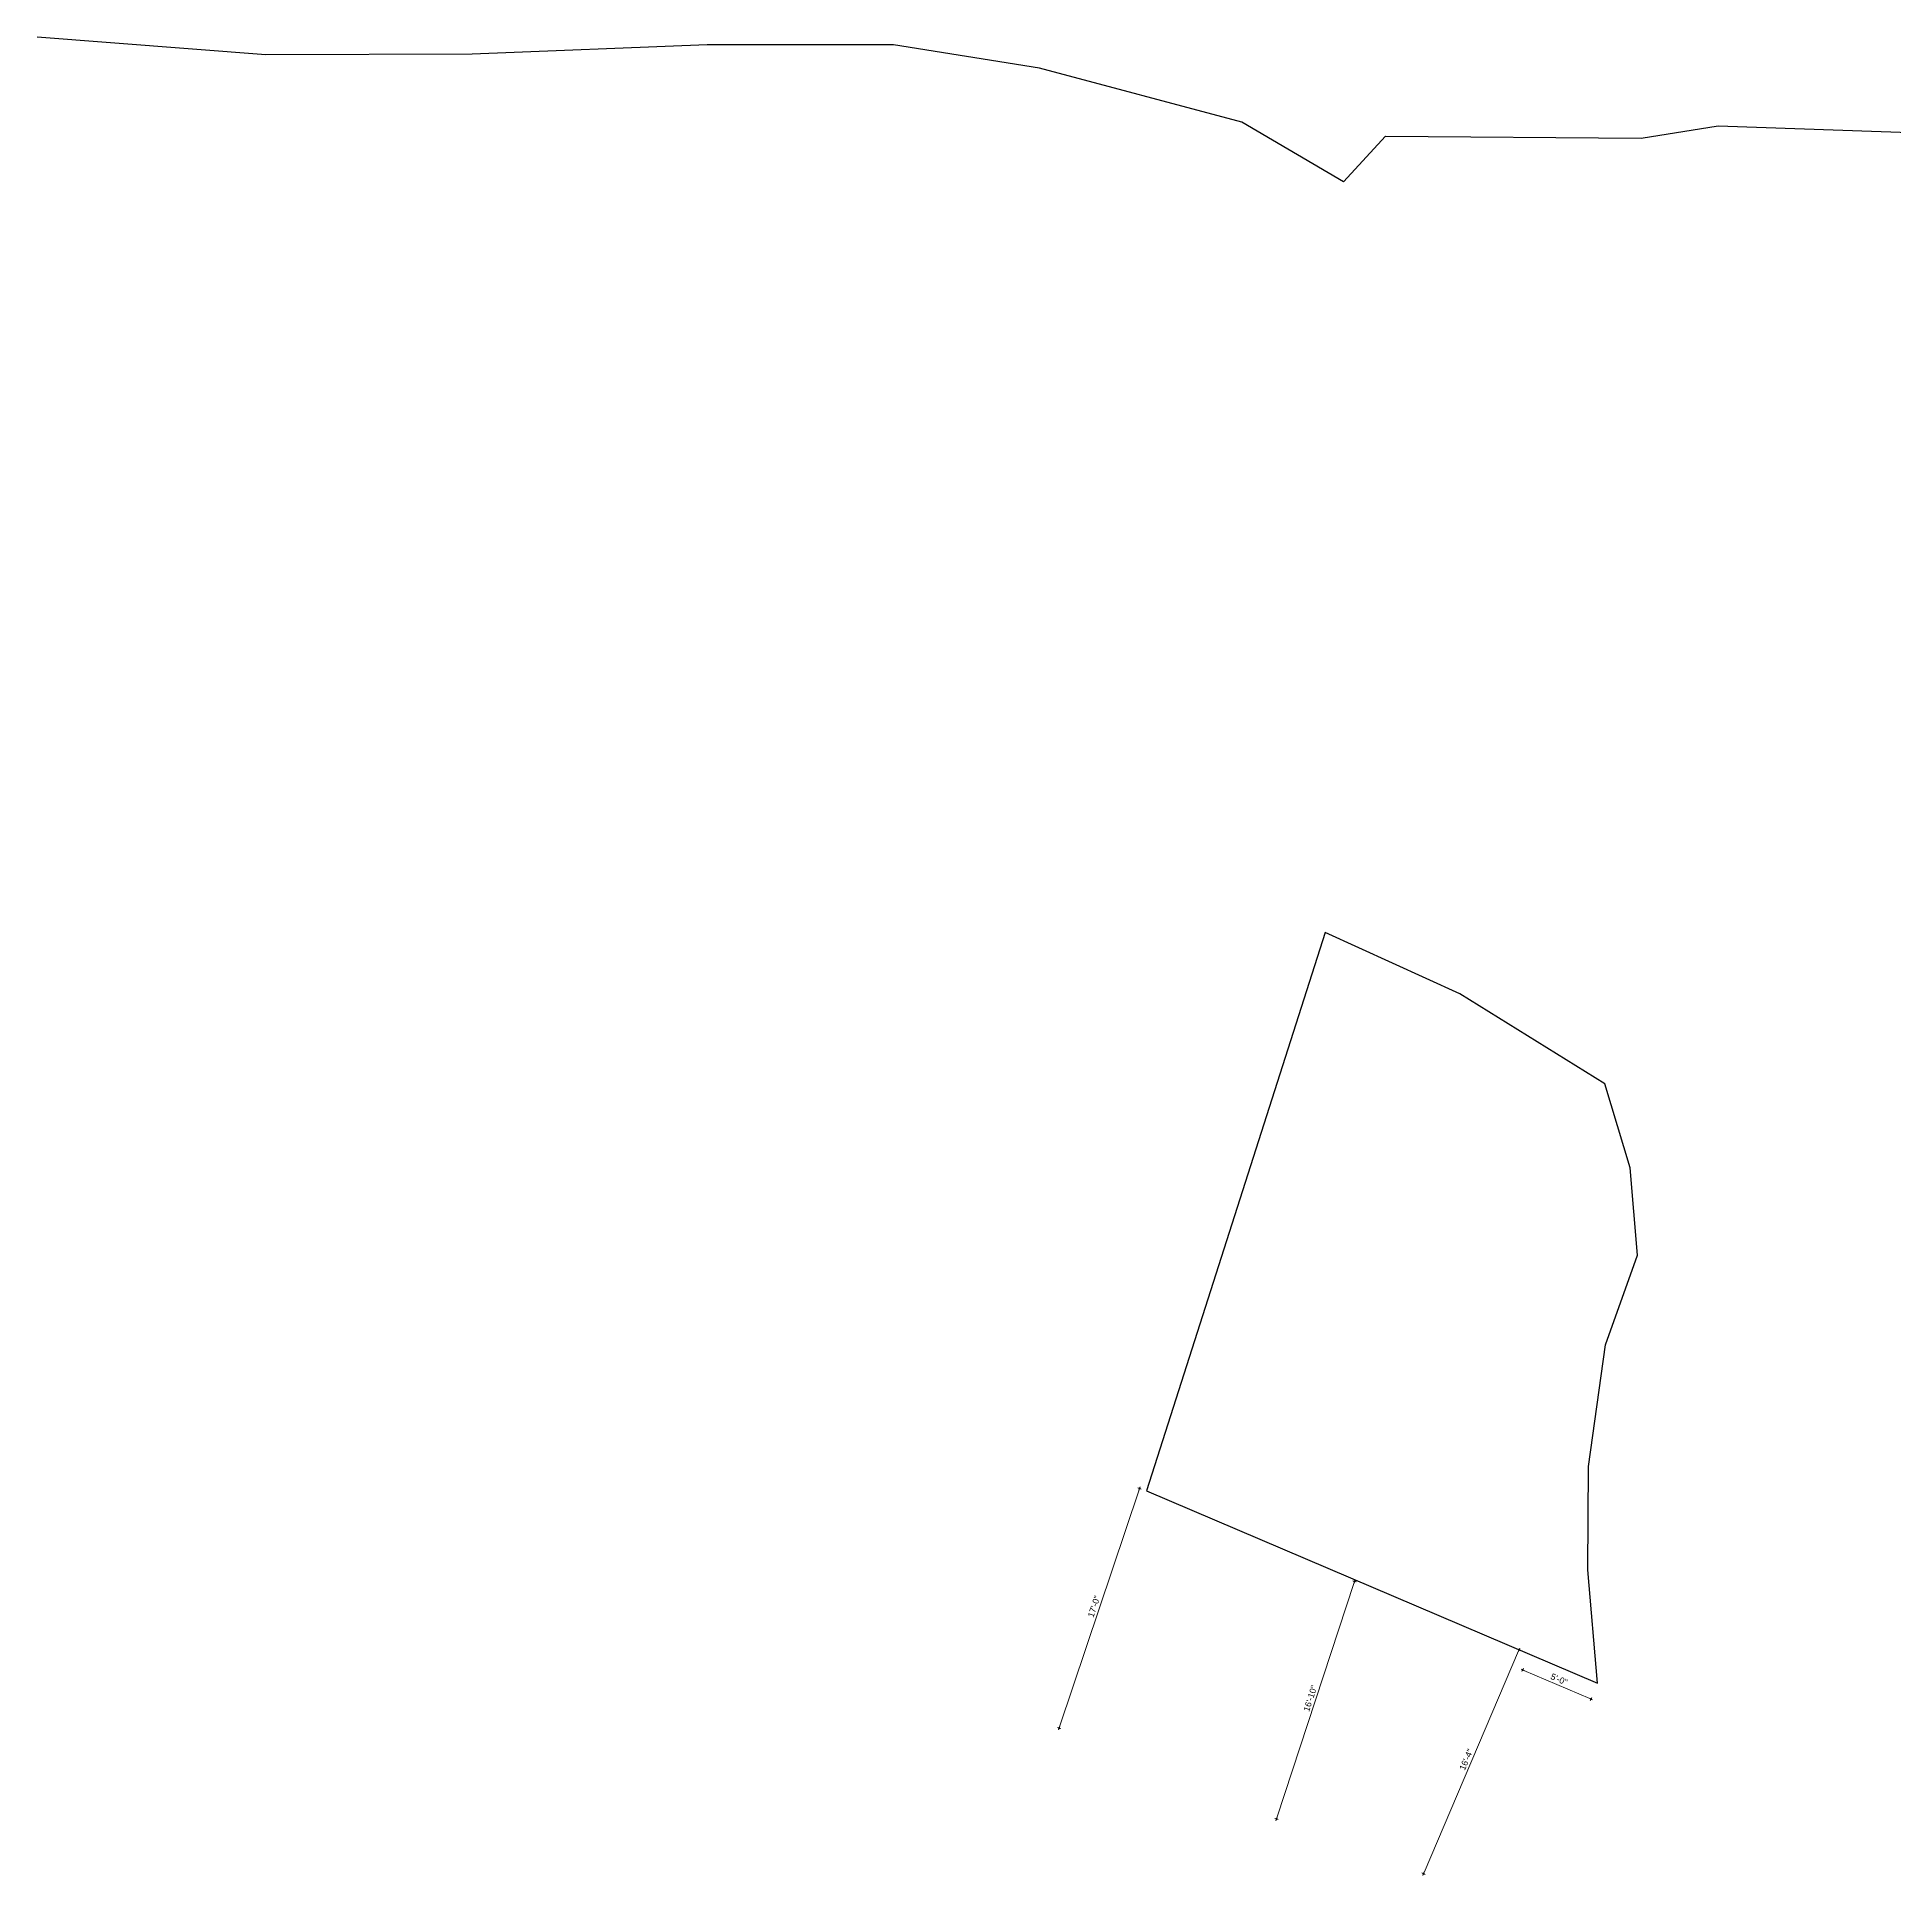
# Model space of a CAD drawing. Header units: inches. Extents: x 100101 to 119806, y -2288 to 8641.
# Drawn here: x 100101 to 101599, y 5066 to 6551 of the extents above; entities that cross this region are included whole.
import ezdxf

# ---------------------------------------------------------------- set-up
doc = ezdxf.new("R2010")
doc.units = ezdxf.units.IN
doc.header["$LTSCALE"] = 0.5
doc.header["$MEASUREMENT"] = 0
doc.header["$PDMODE"] = 66
doc.layers.add('hatch', color=9, linetype='Continuous', lineweight=0)
doc.layers.add('Toilet', color=7, linetype='Continuous', lineweight=25)
doc.styles.get("Standard").update_dxf_attribs({"font": 'arial.ttf'})
doc.dimstyles.new('S8', dxfattribs={"dimtxt": 5, "dimasz": 1, "dimexe": 6, "dimexo": 18, "dimgap": 1.9375, "dimtad": 1, "dimdec": 0, "dimzin": 3, "dimdsep": 46, "dimlunit": 4, "dimtxsty": 'Standard', "dimblk": 'dot 2', "dimcen": 12, "dimse1": 1, "dimse2": 1, "dimclrd": 1, "dimclre": 1, "dimclrt": 256, "dimadec": 0, "dimazin": 0, "dimtfac": 0.75, "dimtdec": 0, "dimtix": 1, "dimtmove": 1, "dimatfit": 3, "dimldrblk": 'DOT', "dimfxl": 1, "dimtolj": 1, "dimtzin": 0, "dimlwd": 9, "dimlwe": 9, "dimarcsym": 0})

# ---------------------------------------------------------------- blocks, each defined once
blk = doc.blocks.new('dot1')
at = {"layer": 'hatch'}
h = blk.add_hatch(color=256, dxfattribs=at)
edge = h.paths.add_edge_path()
edge.add_arc((0, 0), 1, 0, 360)
for p, q in [((3, 0), (-3, 0)), ((0, 3), (0, -3))]:
    blk.add_line(p, q, dxfattribs=at)
blk.add_circle((0, 0), 1, dxfattribs=at)
blk = doc.blocks.new('dot 2')
at = {"layer": 'hatch', "xscale": 0.5, "yscale": 0.5, "zscale": 0.5}
blk.add_blockref('dot1', (0, 0), dxfattribs=at)
blk = doc.blocks.new('*D733')
at = {"layer": 'Defpoints', "color": 0, "transparency": 16777216}
for p in [(100995.4, 5379.1), (100925.1, 5187.7), (100930.6, 5185.8)]:
    blk.add_point(p, dxfattribs=at)
at = {"layer": 'Toilet', "color": 1, "lineweight": 9, "transparency": 16777216}
blk.add_line((100989.6, 5379.9), (100925.4, 5188.6), dxfattribs=at)
for p, rotation in [((100989.9, 5380.9), 71.4596493631549), ((100925.1, 5187.7), 251.4596493631549)]:
    blk.add_blockref('dot 2', p, dxfattribs=dict(at, rotation=rotation))
at = {"layer": 'Toilet', "transparency": 16777216, "insert": (100953.2, 5285.7), "char_height": 5, "attachment_point": 5, "rotation": 71.4596}
blk.add_mtext('\\A1;17\'-0"', dxfattribs=at)
blk = doc.blocks.new('_Dot')
at = {"color": 0, "linetype": 'ByBlock', "lineweight": -2}
blk.add_line((-0.5, 0), (-1, 0), dxfattribs=at)
at = {"color": 0, "linetype": 'ByBlock', "const_width": 0.5}
blk.add_lwpolyline([(-0.25, 0, 1), (0.25, 0, 1)], format="xyb", close=True, dxfattribs=at)
blk = doc.blocks.new('*D734')
at = {"layer": 'Defpoints', "color": 0, "transparency": 16777216}
for p in [(101177.2, 5301.4), (101100.3, 5114.4), (101114.3, 5109.8)]:
    blk.add_point(p, dxfattribs=at)
at = {"layer": 'Toilet', "color": 1, "lineweight": 9, "transparency": 16777216}
blk.add_line((101162.9, 5305.1), (101100.6, 5115.4), dxfattribs=at)
for p, rotation in [((101163.2, 5306), 71.8200800119167), ((101100.3, 5114.4), 251.8200800119167)]:
    blk.add_blockref('dot 2', p, dxfattribs=dict(at, rotation=rotation))
at = {"layer": 'Toilet', "transparency": 16777216, "insert": (101127.5, 5211.6), "char_height": 5, "attachment_point": 5, "rotation": 71.8201}
blk.add_mtext('\\A1;16\'-10"', dxfattribs=at)
blk = doc.blocks.new('*D735')
at = {"layer": 'Defpoints', "color": 0, "transparency": 16777216}
for p in [(101295.8, 5250.8), (101305.6, 5246.6), (101228.5, 5066.1)]:
    blk.add_point(p, dxfattribs=at)
at = {"layer": 'Toilet', "color": 1, "lineweight": 9, "transparency": 16777216}
blk.add_line((101219.2, 5071.2), (101295.4, 5249.9), dxfattribs=at)
for p, rotation in [((101295.8, 5250.8), 66.88092771352724), ((101218.8, 5070.3), 246.8809277135273)]:
    blk.add_blockref('dot 2', p, dxfattribs=dict(at, rotation=rotation))
at = {"layer": 'Toilet', "transparency": 16777216, "insert": (101253.2, 5162.3), "char_height": 5, "attachment_point": 5, "rotation": 66.8809}
blk.add_mtext('\\A1;16\'-4"', dxfattribs=at)
blk = doc.blocks.new('*D1065')
at = {"layer": 'Defpoints', "color": 0, "transparency": 16777216}
for p in [(101304.1, 5247.2), (101353.7, 5211.1), (101359.1, 5223.8)]:
    blk.add_point(p, dxfattribs=at)
at = {"layer": 'Toilet', "color": 1, "lineweight": 9, "transparency": 16777216}
blk.add_line((101299.6, 5234.2), (101352.8, 5211.5), dxfattribs=at)
for p, rotation in [((101298.7, 5234.6), 156.8809277135324), ((101353.7, 5211.1), 336.8809277135323)]:
    blk.add_blockref('dot 2', p, dxfattribs=dict(at, rotation=rotation))
at = {"layer": 'Toilet', "transparency": 16777216, "insert": (101328, 5227), "char_height": 5, "attachment_point": 5, "rotation": 336.8809}
blk.add_mtext('\\A1;5\'-0"', dxfattribs=at)

msp = doc.modelspace()

# ---------------------------------------------------------------- linework, layer by layer
at = {"layer": 'Toilet'}
for points in [[(101154.2, 6434.3), (101072.2, 6482.5), (100909.2, 6526.1), (100791.7, 6544.7), (100641.3, 6544.9), (100452.1, 6537.2), (100285.7, 6536.7), (100101.4, 6551)], [(101154.2, 6434.3), (101188, 6471.1), (101394.1, 6469.5), (101456.3, 6479.6), (101742.2, 6469.6), (101884.5, 6442.4), (102077.1, 6416.1), (102204.7, 6405.5)]]:
    msp.add_lwpolyline(points, dxfattribs=at)
msp.add_lwpolyline([(101139.6, 5829.1), (100995.4, 5379.1), (101359.1, 5223.8), (101351.1, 5315.4), (101351.7, 5398.7), (101365.3, 5496.7), (101391.1, 5569), (101385.2, 5639.3), (101364.8, 5707), (101248.1, 5779.7)], close=True, dxfattribs=at)

# ---------------------------------------------------------------- dimensions: what is measured, and where the dimension line sits
for p1, p2, distance, picture, middle in [((100995.4, 5379.1), (100930.6, 5185.8), -5.8, '*D733', (100953.2, 5285.7)), ((101177.2, 5301.4), (101114.3, 5109.8), -14.7, '*D734', (101127.5, 5211.6)), ((101228.5, 5066.1), (101305.6, 5246.6), 10.6, '*D735', (101253.2, 5162.3)), ((101304.1, 5247.2), (101359.1, 5223.8), -13.7, '*D1065', (101328, 5227))]:
    dim = msp.add_aligned_dim(p1=p1, p2=p2, distance=distance, dimstyle='S8', override={"dimfxl": 2, "dimfxlon": 1, "dimarcsym": 1}, dxfattribs=at)
    dim.commit()
    dim.dimension.update_dxf_attribs({"geometry": picture, "text_midpoint": middle})

doc.saveas('drawing.dxf')
